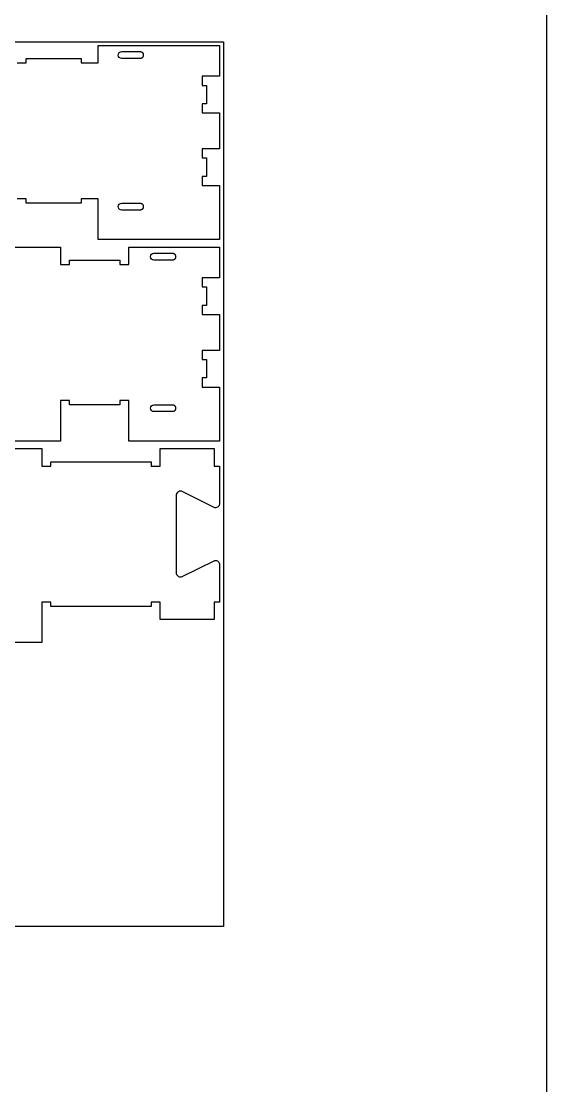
# Model space of a CAD drawing. Extents: x 0 to 4485, y 0 to 10771.
# Drawn here: x 2459 to 3183, y 2810 to 4278 of the extents above; entities that cross this region are included whole.
import ezdxf

# ---------------------------------------------------------------- set-up
doc = ezdxf.new("R2010")
doc.units = 0
for name, color, linetype in [('0_SHEET_SPRUCEPLY_2440X122', 1, 'CONTINUOUS'), ('3_ANYTOOL_CUTTHROUGH_INSID', 4, 'CONTINUOUS'), ('4_ANYTOOL_CUTTHROUGH_OUTSI', 5, 'CONTINUOUS'), ('DONOTCUT', 7, 'CONTINUOUS')]:
    doc.layers.add(name, color=color, linetype=linetype)

msp = doc.modelspace()

# ---------------------------------------------------------------- linework, layer by layer
at = {"layer": '0_SHEET_SPRUCEPLY_2440X122'}
msp.add_lwpolyline([(2737.9, 4249.4), (2737.9, 3029.4), (297.9, 3029.4), (297.9, 4249.4)], close=True, dxfattribs=at)
at = {"layer": '3_ANYTOOL_CUTTHROUGH_INSID', "color": 4}
for points in [[(2597.7, 4235.7), (2623.5, 4235.7), (2623.6, 4235.7), (2623.7, 4235.7), (2623.8, 4235.7), (2623.9, 4235.7), (2624, 4235.6), (2624.1, 4235.6), (2624.2, 4235.6), (2624.3, 4235.6), (2624.4, 4235.6), (2624.5, 4235.5), (2624.6, 4235.5), (2624.7, 4235.5), (2624.7, 4235.4), (2624.8, 4235.4), (2624.9, 4235.4), (2625, 4235.3), (2625.1, 4235.3), (2625.2, 4235.2), (2625.3, 4235.2), (2625.4, 4235.1), (2625.5, 4235.1), (2625.6, 4235), (2625.7, 4234.9), (2625.8, 4234.9), (2625.8, 4234.8), (2625.9, 4234.7), (2626, 4234.6), (2626.1, 4234.6), (2626.2, 4234.5), (2626.2, 4234.4), (2626.3, 4234.3), (2626.4, 4234.2), (2626.5, 4234.1), (2626.5, 4234.1), (2626.6, 4234), (2626.7, 4233.9), (2626.7, 4233.8), (2626.8, 4233.7), (2626.8, 4233.6), (2626.9, 4233.5), (2626.9, 4233.4), (2627, 4233.3), (2627, 4233.2), (2627.1, 4233.1), (2627.1, 4233), (2627.2, 4232.9), (2627.2, 4232.7), (2627.2, 4232.6), (2627.3, 4232.5), (2627.3, 4232.4), (2627.3, 4232.3), (2627.3, 4232.2), (2627.4, 4232.1), (2627.4, 4232), (2627.4, 4231.9), (2627.4, 4231.8), (2627.4, 4231.7), (2627.5, 4231.6), (2627.5, 4231.5), (2627.5, 4231.3), (2627.5, 4231.2), (2627.5, 4231.1), (2627.5, 4231), (2627.5, 4230.9), (2627.5, 4230.8), (2627.5, 4230.7), (2627.5, 4230.6), (2627.5, 4230.5), (2627.5, 4230.4), (2627.5, 4230.3), (2627.4, 4230.2), (2627.4, 4230.1), (2627.4, 4230), (2627.4, 4229.9), (2627.4, 4229.7), (2627.3, 4229.6), (2627.3, 4229.5), (2627.3, 4229.4), (2627.3, 4229.3), (2627.2, 4229.2), (2627.2, 4229.1), (2627.2, 4229), (2627.1, 4228.9), (2627.1, 4228.8), (2627, 4228.7), (2627, 4228.6), (2626.9, 4228.5), (2626.9, 4228.4), (2626.8, 4228.3), (2626.8, 4228.2), (2626.7, 4228.1), (2626.7, 4228), (2626.6, 4227.9), (2626.5, 4227.8), (2626.5, 4227.7), (2626.4, 4227.6), (2626.3, 4227.5), (2626.2, 4227.4), (2626.2, 4227.4), (2626.1, 4227.3), (2626, 4227.2), (2625.9, 4227.1), (2625.8, 4227.1), (2625.8, 4227), (2625.7, 4226.9), (2625.6, 4226.9), (2625.5, 4226.8), (2625.4, 4226.7), (2625.3, 4226.7), (2625.2, 4226.6), (2625.1, 4226.6), (2625, 4226.5), (2624.9, 4226.5), (2624.8, 4226.4), (2624.7, 4226.4), (2624.7, 4226.4), (2624.6, 4226.3), (2624.5, 4226.3), (2624.4, 4226.3), (2624.3, 4226.3), (2624.2, 4226.2), (2624.1, 4226.2), (2624, 4226.2), (2623.9, 4226.2), (2623.8, 4226.2), (2623.7, 4226.2), (2623.6, 4226.2), (2623.5, 4226.2), (2597.7, 4226.2, -1)], [(2597.7, 4017.2, -1), (2597.7, 4026.7), (2623.5, 4026.7), (2623.6, 4026.7), (2623.7, 4026.7), (2623.8, 4026.7), (2623.9, 4026.7), (2624, 4026.6), (2624.1, 4026.6), (2624.2, 4026.6), (2624.3, 4026.6), (2624.4, 4026.6), (2624.5, 4026.5), (2624.6, 4026.5), (2624.7, 4026.5), (2624.7, 4026.4), (2624.8, 4026.4), (2624.9, 4026.4), (2625, 4026.3), (2625.1, 4026.3), (2625.2, 4026.2), (2625.3, 4026.2), (2625.4, 4026.1), (2625.5, 4026.1), (2625.6, 4026), (2625.7, 4025.9), (2625.8, 4025.9), (2625.8, 4025.8), (2625.9, 4025.7), (2626, 4025.6), (2626.1, 4025.6), (2626.2, 4025.5), (2626.2, 4025.4), (2626.3, 4025.3), (2626.4, 4025.2), (2626.5, 4025.1), (2626.5, 4025.1), (2626.6, 4025), (2626.7, 4024.9), (2626.7, 4024.8), (2626.8, 4024.7), (2626.8, 4024.6), (2626.9, 4024.5), (2626.9, 4024.4), (2627, 4024.3), (2627, 4024.2), (2627.1, 4024.1), (2627.1, 4024), (2627.2, 4023.9), (2627.2, 4023.7), (2627.2, 4023.6), (2627.3, 4023.5), (2627.3, 4023.4), (2627.3, 4023.3), (2627.3, 4023.2), (2627.4, 4023.1), (2627.4, 4023), (2627.4, 4022.9), (2627.4, 4022.8), (2627.4, 4022.7), (2627.5, 4022.6), (2627.5, 4022.5), (2627.5, 4022.3), (2627.5, 4022.2), (2627.5, 4022.1), (2627.5, 4022), (2627.5, 4021.9), (2627.5, 4021.8), (2627.5, 4021.7), (2627.5, 4021.6), (2627.5, 4021.5), (2627.5, 4021.4), (2627.5, 4021.3), (2627.4, 4021.2), (2627.4, 4021.1), (2627.4, 4021), (2627.4, 4020.9), (2627.4, 4020.7), (2627.3, 4020.6), (2627.3, 4020.5), (2627.3, 4020.4), (2627.3, 4020.3), (2627.2, 4020.2), (2627.2, 4020.1), (2627.2, 4020), (2627.1, 4019.9), (2627.1, 4019.8), (2627, 4019.7), (2627, 4019.6), (2626.9, 4019.5), (2626.9, 4019.4), (2626.8, 4019.3), (2626.8, 4019.2), (2626.7, 4019.1), (2626.7, 4019), (2626.6, 4018.9), (2626.5, 4018.8), (2626.5, 4018.7), (2626.4, 4018.6), (2626.3, 4018.5), (2626.2, 4018.4), (2626.2, 4018.4), (2626.1, 4018.3), (2626, 4018.2), (2625.9, 4018.1), (2625.8, 4018.1), (2625.8, 4018), (2625.7, 4017.9), (2625.6, 4017.9), (2625.5, 4017.8), (2625.4, 4017.7), (2625.3, 4017.7), (2625.2, 4017.6), (2625.1, 4017.6), (2625, 4017.5), (2624.9, 4017.5), (2624.8, 4017.4), (2624.7, 4017.4), (2624.7, 4017.4), (2624.6, 4017.3), (2624.5, 4017.3), (2624.4, 4017.3), (2624.3, 4017.3), (2624.2, 4017.2), (2624.1, 4017.2), (2624, 4017.2), (2623.9, 4017.2), (2623.8, 4017.2), (2623.7, 4017.2), (2623.6, 4017.2), (2623.5, 4017.2)], [(2642.2, 3957.7), (2667.9, 3957.7), (2668, 3957.7), (2668.1, 3957.7), (2668.2, 3957.7), (2668.3, 3957.7), (2668.4, 3957.6), (2668.5, 3957.6), (2668.6, 3957.6), (2668.7, 3957.6), (2668.8, 3957.6), (2668.9, 3957.5), (2669, 3957.5), (2669.1, 3957.5), (2669.2, 3957.4), (2669.3, 3957.4), (2669.4, 3957.4), (2669.5, 3957.3), (2669.6, 3957.3), (2669.7, 3957.2), (2669.8, 3957.2), (2669.9, 3957.1), (2670, 3957.1), (2670, 3957), (2670.1, 3956.9), (2670.2, 3956.9), (2670.3, 3956.8), (2670.4, 3956.7), (2670.5, 3956.6), (2670.6, 3956.6), (2670.6, 3956.5), (2670.7, 3956.4), (2670.8, 3956.3), (2670.8, 3956.2), (2670.9, 3956.1), (2671, 3956.1), (2671.1, 3956), (2671.1, 3955.9), (2671.2, 3955.8), (2671.2, 3955.7), (2671.3, 3955.6), (2671.3, 3955.5), (2671.4, 3955.4), (2671.4, 3955.3), (2671.5, 3955.2), (2671.5, 3955.1), (2671.6, 3955), (2671.6, 3954.9), (2671.7, 3954.7), (2671.7, 3954.6), (2671.7, 3954.5), (2671.8, 3954.4), (2671.8, 3954.3), (2671.8, 3954.2), (2671.8, 3954.1), (2671.9, 3954), (2671.9, 3953.9), (2671.9, 3953.8), (2671.9, 3953.7), (2671.9, 3953.6), (2671.9, 3953.5), (2671.9, 3953.3), (2671.9, 3953.2), (2672, 3953.1), (2672, 3953), (2672, 3952.9), (2672, 3952.8), (2672, 3952.7), (2671.9, 3952.6), (2671.9, 3952.5), (2671.9, 3952.4), (2671.9, 3952.3), (2671.9, 3952.2), (2671.9, 3952.1), (2671.9, 3952), (2671.9, 3951.9), (2671.8, 3951.7), (2671.8, 3951.6), (2671.8, 3951.5), (2671.8, 3951.4), (2671.7, 3951.3), (2671.7, 3951.2), (2671.7, 3951.1), (2671.6, 3951), (2671.6, 3950.9), (2671.5, 3950.8), (2671.5, 3950.7), (2671.4, 3950.6), (2671.4, 3950.5), (2671.3, 3950.4), (2671.3, 3950.3), (2671.2, 3950.2), (2671.2, 3950.1), (2671.1, 3950), (2671.1, 3949.9), (2671, 3949.8), (2670.9, 3949.7), (2670.8, 3949.6), (2670.8, 3949.5), (2670.7, 3949.4), (2670.6, 3949.4), (2670.6, 3949.3), (2670.5, 3949.2), (2670.4, 3949.1), (2670.3, 3949.1), (2670.2, 3949), (2670.1, 3948.9), (2670, 3948.9), (2670, 3948.8), (2669.9, 3948.7), (2669.8, 3948.7), (2669.7, 3948.6), (2669.6, 3948.6), (2669.5, 3948.5), (2669.4, 3948.5), (2669.3, 3948.4), (2669.2, 3948.4), (2669.1, 3948.4), (2669, 3948.3), (2668.9, 3948.3), (2668.8, 3948.3), (2668.7, 3948.3), (2668.6, 3948.2), (2668.5, 3948.2), (2668.4, 3948.2), (2668.3, 3948.2), (2668.2, 3948.2), (2668.1, 3948.2), (2668, 3948.2), (2667.9, 3948.2), (2642.2, 3948.2, -1)], [(2642.2, 3739.2, -1), (2642.2, 3748.7), (2667.9, 3748.7), (2668, 3748.7), (2668.1, 3748.7), (2668.2, 3748.7), (2668.3, 3748.7), (2668.4, 3748.6), (2668.5, 3748.6), (2668.6, 3748.6), (2668.7, 3748.6), (2668.8, 3748.6), (2668.9, 3748.5), (2669, 3748.5), (2669.1, 3748.5), (2669.2, 3748.4), (2669.3, 3748.4), (2669.4, 3748.4), (2669.5, 3748.3), (2669.6, 3748.3), (2669.7, 3748.2), (2669.8, 3748.2), (2669.9, 3748.1), (2670, 3748.1), (2670, 3748), (2670.1, 3747.9), (2670.2, 3747.9), (2670.3, 3747.8), (2670.4, 3747.7), (2670.5, 3747.6), (2670.6, 3747.6), (2670.6, 3747.5), (2670.7, 3747.4), (2670.8, 3747.3), (2670.8, 3747.2), (2670.9, 3747.1), (2671, 3747.1), (2671.1, 3747), (2671.1, 3746.9), (2671.2, 3746.8), (2671.2, 3746.7), (2671.3, 3746.6), (2671.3, 3746.5), (2671.4, 3746.4), (2671.4, 3746.3), (2671.5, 3746.2), (2671.5, 3746.1), (2671.6, 3746), (2671.6, 3745.9), (2671.7, 3745.7), (2671.7, 3745.6), (2671.7, 3745.5), (2671.8, 3745.4), (2671.8, 3745.3), (2671.8, 3745.2), (2671.8, 3745.1), (2671.9, 3745), (2671.9, 3744.9), (2671.9, 3744.8), (2671.9, 3744.7), (2671.9, 3744.6), (2671.9, 3744.5), (2671.9, 3744.3), (2671.9, 3744.2), (2672, 3744.1), (2672, 3744), (2672, 3743.9), (2672, 3743.8), (2672, 3743.7), (2671.9, 3743.6), (2671.9, 3743.5), (2671.9, 3743.4), (2671.9, 3743.3), (2671.9, 3743.2), (2671.9, 3743.1), (2671.9, 3743), (2671.9, 3742.9), (2671.8, 3742.7), (2671.8, 3742.6), (2671.8, 3742.5), (2671.8, 3742.4), (2671.7, 3742.3), (2671.7, 3742.2), (2671.7, 3742.1), (2671.6, 3742), (2671.6, 3741.9), (2671.5, 3741.8), (2671.5, 3741.7), (2671.4, 3741.6), (2671.4, 3741.5), (2671.3, 3741.4), (2671.3, 3741.3), (2671.2, 3741.2), (2671.2, 3741.1), (2671.1, 3741), (2671.1, 3740.9), (2671, 3740.8), (2670.9, 3740.7), (2670.8, 3740.6), (2670.8, 3740.5), (2670.7, 3740.4), (2670.6, 3740.4), (2670.6, 3740.3), (2670.5, 3740.2), (2670.4, 3740.1), (2670.3, 3740.1), (2670.2, 3740), (2670.1, 3739.9), (2670, 3739.9), (2670, 3739.8), (2669.9, 3739.7), (2669.8, 3739.7), (2669.7, 3739.6), (2669.6, 3739.6), (2669.5, 3739.5), (2669.4, 3739.5), (2669.3, 3739.4), (2669.2, 3739.4), (2669.1, 3739.4), (2669, 3739.3), (2668.9, 3739.3), (2668.8, 3739.3), (2668.7, 3739.3), (2668.6, 3739.2), (2668.5, 3739.2), (2668.4, 3739.2), (2668.3, 3739.2), (2668.2, 3739.2), (2668.1, 3739.2), (2668, 3739.2), (2667.9, 3739.2)]]:
    msp.add_lwpolyline(points, format="xyb", close=True, dxfattribs=at)
at = {"layer": '4_ANYTOOL_CUTTHROUGH_OUTSI', "color": 5}
for points in [[(2453.7, 4220.2), (2466.2, 4220.2), (2466.2, 4226.2), (2541.7, 4226.2), (2541.7, 4220.2), (2541.9, 4220.2), (2564.9, 4220.2), (2565.2, 4220.2), (2565.2, 4244.2), (2732.7, 4244.2), (2732.7, 4201.7), (2708.9, 4201.7), (2708.7, 4201.7), (2708.7, 4189.2), (2714.7, 4189.2), (2714.7, 4163.7), (2708.7, 4163.7), (2708.7, 4151.2), (2708.9, 4151.2), (2732.7, 4151.2), (2732.7, 4101.7), (2708.9, 4101.7), (2708.7, 4101.7), (2708.7, 4089.2), (2714.7, 4089.2), (2714.7, 4063.7), (2708.7, 4063.7), (2708.7, 4051.2), (2708.9, 4051.2), (2732.7, 4051.2), (2732.7, 3976.7), (2565.2, 3976.7), (2565.2, 4032.7), (2564.9, 4032.7), (2541.7, 4032.7), (2541.7, 4026.7), (2466.2, 4026.7), (2466.2, 4032.7), (2453.7, 4032.7)], [(2313.9, 3966.2), (2513.4, 3966.2), (2513.4, 3942.2), (2525.9, 3942.2), (2525.9, 3948.2), (2595, 3948.2), (2595, 3942.2), (2607.5, 3942.2), (2607.5, 3966.2), (2732.7, 3966.2), (2732.7, 3923.7), (2708.9, 3923.7), (2708.7, 3923.7), (2708.7, 3911.2), (2714.7, 3911.2), (2714.7, 3885.7), (2708.7, 3885.7), (2708.7, 3873.2), (2732.7, 3873.2), (2732.7, 3823.7), (2708.7, 3823.7), (2708.7, 3811.2), (2714.7, 3811.2), (2714.7, 3785.7), (2708.7, 3785.7), (2708.7, 3773.2), (2732.7, 3773.2), (2732.7, 3698.7), (2607.5, 3698.7), (2607.5, 3754.4), (2607.5, 3754.7), (2595, 3754.7), (2595, 3748.7), (2525.9, 3748.7), (2525.9, 3754.7), (2513.4, 3754.7), (2513.4, 3698.7), (2313.9, 3698.7)]]:
    msp.add_lwpolyline(points, dxfattribs=at)
msp.add_lwpolyline([(2288.2, 3688.2), (2487.7, 3688.2), (2487.7, 3664.2), (2500.2, 3664.2), (2500.2, 3670.2), (2638.2, 3670.2), (2638.2, 3664.2), (2638.4, 3664.2), (2650.4, 3664.2), (2650.7, 3664.2), (2650.7, 3688.2), (2725.2, 3688.2), (2725.2, 3664.2), (2732.7, 3664.2), (2732.7, 3612.5), (2732.7, 3612.5, -0.220464), (2730.7, 3608.1, -0.218803), (2726, 3606.8), (2680, 3629.5), (2680, 3629.5), (2680, 3629.5), (2680, 3629.5, 0.220464), (2674.9, 3628.1, 0.220464), (2672.7, 3623.3), (2672.7, 3517.5, 0.220464), (2674.9, 3512.7, 0.220464), (2680, 3511.3), (2680, 3511.3), (2680, 3511.4), (2726, 3534), (2726, 3534, -0.218803), (2730.7, 3532.7, -0.220464), (2732.7, 3528.3), (2732.7, 3476.7), (2725.2, 3476.7), (2725.2, 3452.7), (2650.7, 3452.7), (2650.7, 3476.7), (2650.4, 3476.7), (2638.4, 3476.7), (2638.2, 3476.7), (2638.2, 3470.7), (2500.2, 3470.7), (2500.2, 3476.7), (2487.7, 3476.7), (2487.7, 3476.4), (2487.7, 3420.7), (2288.2, 3420.7)], format="xyb", dxfattribs=at)
at = {"layer": 'DONOTCUT'}
msp.add_lwpolyline([(0, 0), (3183.4, 0), (3183.4, 7593.4), (0, 7593.4)], close=True, dxfattribs=at)

doc.saveas('drawing.dxf')
